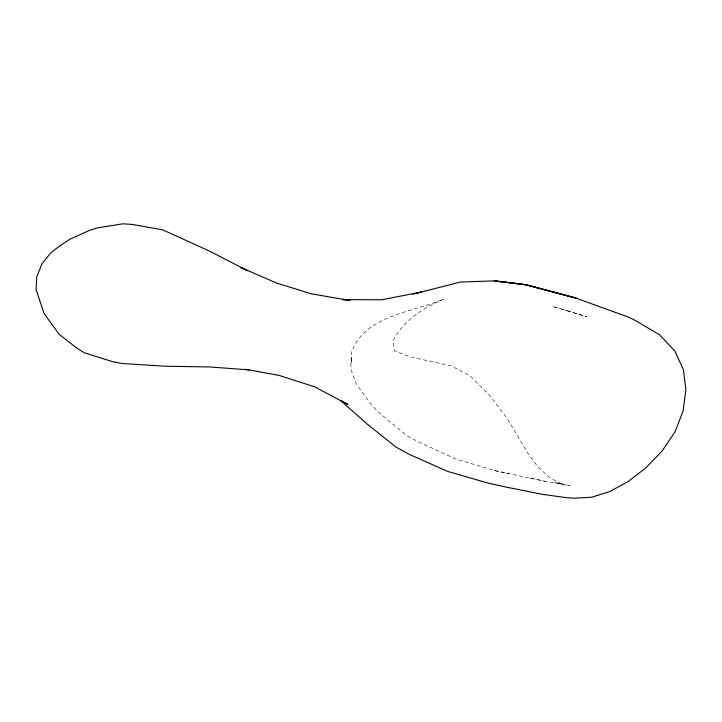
<?xml version="1.0" encoding="UTF-8"?>
<svg xmlns="http://www.w3.org/2000/svg" width="722" height="722" viewBox="0 0 722 722"><rect width="100%" height="100%" fill="white"/><g stroke="black" fill="none" stroke-linecap="round" stroke-linejoin="round"><path stroke-width="0.54" stroke-dasharray="3.61 2.71" d="M494.471 470.554L544.939 481.267L569.631 485.572L555.155 482.476L562.898 484.525L549.586 477.63L538.269 467.324L528.179 453.84L507.16 418.372L489.814 395.539L470.257 375.963L451.268 365.883L410.61 356.948L394.726 350.91L392.786 341.082C403.147 320.658 423.48 307.807 443.895 298.971C411.657 312.942 365.043 314.765 351.172 352.923L351.767 363.707L351.776 357.056L350.585 362.697L351.677 371.586L356.451 384.294L371.785 405.304L378.355 412.109L406.459 435.447L417.343 441.341L455.302 458.831L494.471 470.554L509.281 473.713M530.201 478.108L544.939 481.267M568.647 311.101L552.646 306.444L586.932 316.777L568.647 311.101"/><path stroke-width="1.08" d="M412.912 294.17L460.428 282.049L494.2 280.876L498.162 281.318L526.248 284.838L575.976 298.078L628.952 317.337L634.999 320.288L659.619 334.827L674.808 351L683.409 369.709L685.9 389.934L683.057 411.071L675.016 431.909L661.993 451.142L645.703 468.009L627.824 481.754L609.503 491.655L591.85 497.169L574.838 498.171L566.544 497.711L541.482 494.182L505.274 486.917L488.108 483.09L447.848 471.493L408.715 454.102L395.827 446.963L366.975 423.877L340.369 400.403L347.986 404.537L314.711 386.857L278.927 375.368L245.733 369.33L249.045 369.881L209.949 366.966L164.679 366.207L122.036 363.482L112.948 361.776L84.122 352.706L76.812 348.049L59.186 334.349L44.051 313.51L36.1 289.612L36.777 276.842L42.02 263.72L50.847 252.826L59.484 246.094L69.547 239.397L90.169 230.092L98.237 227.764L122.749 223.829L131.747 224.38L162.567 229.786L208.956 250.841L247.565 270.669L240.85 267.483L276.336 282.97L311.615 293.899L349.926 300.415L342.625 299.621L381.694 299.765L421.513 292.031L416.098 293.403M518.342 283.665L494.2 280.876L526.248 284.838L575.976 298.078L526.248 284.838L518.342 283.665"/></g></svg>
